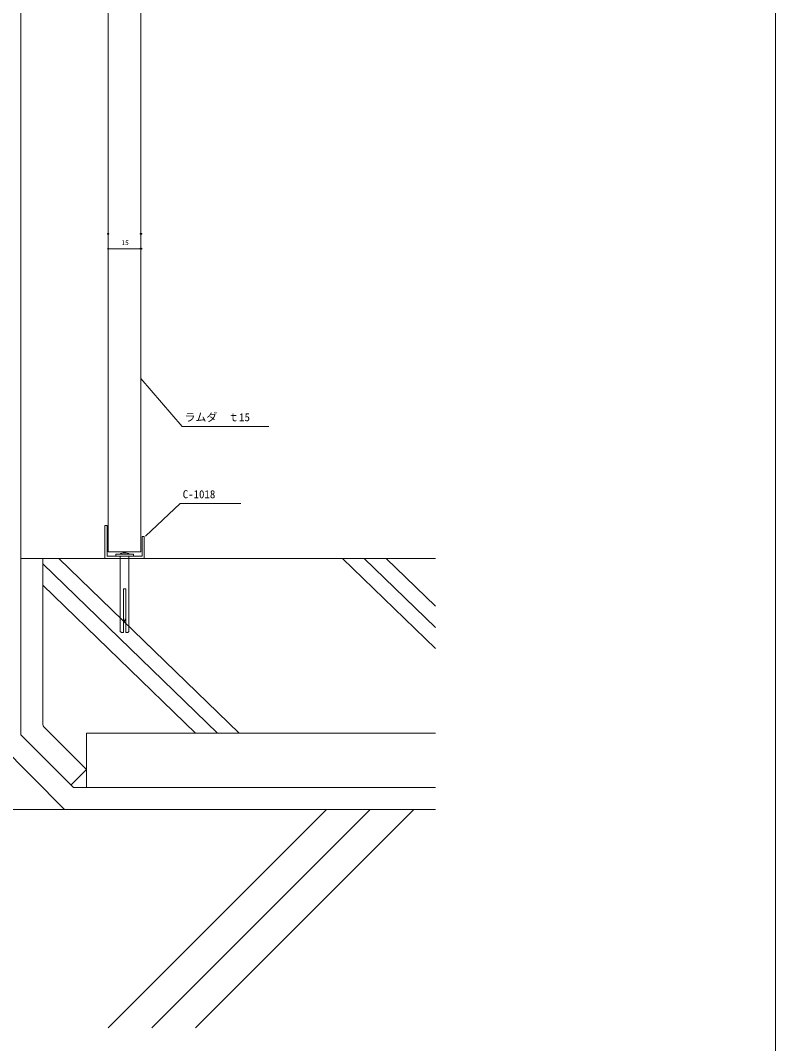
# Model space of a CAD drawing. Units: millimetres, scale not verified. Extents: x -380 to 380, y -610 to 606.
# Drawn here: x 33.9 to 380, y -358.4 to 110.2 of the extents above; entities that cross this region are included whole.
import ezdxf
from ezdxf.enums import TextEntityAlignment as Align

# ---------------------------------------------------------------- set-up
doc = ezdxf.new("R2010")
doc.units = ezdxf.units.MM
doc.header["$PDMODE"] = 32
doc.header["$PDSIZE"] = 0.5
doc.layers.add('0-1_DEFPOINTS', color=7, linetype='Continuous')
for name, color, linetype, lineweight in [('0-2_SUN', 4, 'Continuous', 18), ('0-4_GREEN', 7, 'Continuous', 18), ('0-5_形状', 3, 'Continuous', 18), ('0-6_図面枠', 5, 'Continuous', 18)]:
    doc.layers.add(name, color=color, linetype=linetype, lineweight=lineweight)
doc.styles.add('ＭＳ ゴシック', font='')
doc.styles.get('ＭＳ ゴシック').set_extended_font_data('MS Gothic')

# ---------------------------------------------------------------- blocks, each defined once
blk = doc.blocks.new('TEN')
at = {"layer": '0-2_SUN'}
blk.add_line((1.025, 0), (-1.025, 0), dxfattribs=at)
blk.add_circle((0, 0), 1.025, dxfattribs=at)
blk = doc.blocks.new('D2')
at = {"layer": '0-1_DEFPOINTS'}
for p in [(75.743, 299.002), (90.743, 299.002), (90.743, 292.182)]:
    blk.add_point(p, dxfattribs=at)
at = {"layer": '0-4_GREEN'}
for p, q in [((75.743, 294.002), (75.743, 292.182)), ((75.943, 292.182), (90.543, 292.182)), ((90.743, 294.002), (90.743, 292.182))]:
    blk.add_line(p, q, dxfattribs=at)
at = {"layer": '0-4_GREEN', "xscale": 0.2, "yscale": 0.2, "rotation": 180}
blk.add_blockref('TEN', (75.743, 292.182), dxfattribs=at)
at = {"layer": '0-4_GREEN', "xscale": 0.2, "yscale": 0.2}
blk.add_blockref('TEN', (90.743, 292.182), dxfattribs=at)
at = {"layer": '0-4_GREEN', "style": 'ＭＳ ゴシック'}
blk.add_text('15', height=2.199, dxfattribs=at).set_placement((81.743, 293.182), align=Align.BOTTOM_LEFT)

msp = doc.modelspace()

# ---------------------------------------------------------------- linework, layer by layer
at = {"layer": '0-4_GREEN', "color": 3}
for p, q in [((34.125, 228.82), (34.125, -217.038)), ((107.959, -75.755), (89.125, -53.785)), ((107.959, -75.755), (147.682, -75.755)), ((91.155, -125.979), (107.101, -111.022)), ((107.101, -111.022), (134.856, -111.022)), ((72.625, -121.18), (72.625, -136.18)), ((72.625, -121.18), (73.625, -121.18)), ((73.625, -121.18), (73.625, -135.18)), ((89.625, -126.18), (89.625, -135.18)), ((89.625, -126.18), (90.625, -126.18)), ((90.625, -126.18), (90.625, -136.18)), ((73.625, -135.18), (89.625, -135.18)), ((72.625, -136.18), (90.625, -136.18)), ((34.125, -217.038), (58.267, -241.18)), ((224.125, -241.18), (58.267, -241.18))]:
    msp.add_line(p, q, dxfattribs=at)
at = {"layer": '0-4_GREEN'}
for p, q in [((74.125, 228.174), (74.125, -133.18)), ((89.125, 228.174), (89.125, -133.18)), ((74.125, -133.18), (89.125, -133.18)), ((224.125, -136.18), (34.125, -136.18)), ((44.125, -136.18), (44.125, -211.653)), ((124.125, -216.18), (44.125, -138.748)), ((134.125, -216.18), (51.472, -136.18)), ((224.125, -177.464), (181.472, -136.18)), ((224.125, -167.785), (191.472, -136.18)), ((224.125, -158.106), (201.472, -136.18)), ((114.125, -216.18), (44.125, -148.427)), ((45.003, -213.775), (64.125, -232.896)), ((64.125, -232.896), (57.053, -239.967))]:
    msp.add_line(p, q, dxfattribs=at)
at = {"layer": '0-4_GREEN', "color": 2}
for p, q in [((77.625, -134.18), (85.625, -134.18)), ((77.625, -134.18), (77.625, -135.18)), ((79.625, -135.18), (79.625, -169.68)), ((83.625, -135.18), (83.625, -169.68)), ((85.625, -134.18), (85.625, -135.18)), ((81.125, -150.18), (81.125, -170.18)), ((81.125, -150.18), (82.125, -150.18)), ((82.125, -150.18), (82.125, -170.18)), ((80.125, -170.18), (79.625, -169.68)), ((80.125, -170.18), (81.125, -170.18)), ((82.125, -170.18), (83.125, -170.18)), ((83.125, -170.18), (83.625, -169.68)), ((24.125, -221.18), (54.125, -251.18)), ((224.125, -251.18), (24.125, -251.18)), ((74.125, -351.18), (174.125, -251.18)), ((94.125, -351.18), (194.125, -251.18)), ((114.125, -351.18), (214.125, -251.18))]:
    msp.add_line(p, q, dxfattribs=at)
at = {"layer": '0-4_GREEN', "color": 4}
for p, q in [((224.125, -216.18), (64.125, -216.18)), ((64.125, -216.18), (64.125, -241.18))]:
    msp.add_line(p, q, dxfattribs=at)
at = {"layer": '0-4_GREEN', "color": 3}
msp.add_lwpolyline([(81.125, -163.514), (81.625, -165.18), (82.125, -163.514)], dxfattribs=at)
at = {"layer": '0-4_GREEN'}
msp.add_arc((47.125, -211.653), 3, 180, 225, dxfattribs=at)
at = {"layer": '0-4_GREEN', "color": 2}
msp.add_ellipse((81.625, -135.18), major_axis=(-3, 0), ratio=0.5, start_param=3.8713203, end_param=5.5534577, dxfattribs=at)
at = {"layer": '0-6_図面枠'}
msp.add_lwpolyline([(-380, -609.559), (380, -609.559), (380, 498.441), (-380, 498.441)], close=True, dxfattribs=at)

# ---------------------------------------------------------------- block references
at = {"layer": '0-4_GREEN'}
msp.add_blockref('D2', (-1.618, -286.53), dxfattribs=at)

# ---------------------------------------------------------------- texts
at = {"layer": '0-5_形状', "color": 7, "style": 'ＭＳ ゴシック'}
for s, p in [('ラムダ\u3000ｔ15', (109.097, -74.475)), ('C-1018', (108.239, -109.742))]:
    msp.add_text(s, height=3.666, dxfattribs=at).set_placement(p, align=Align.BOTTOM_LEFT)

doc.saveas('drawing.dxf')
